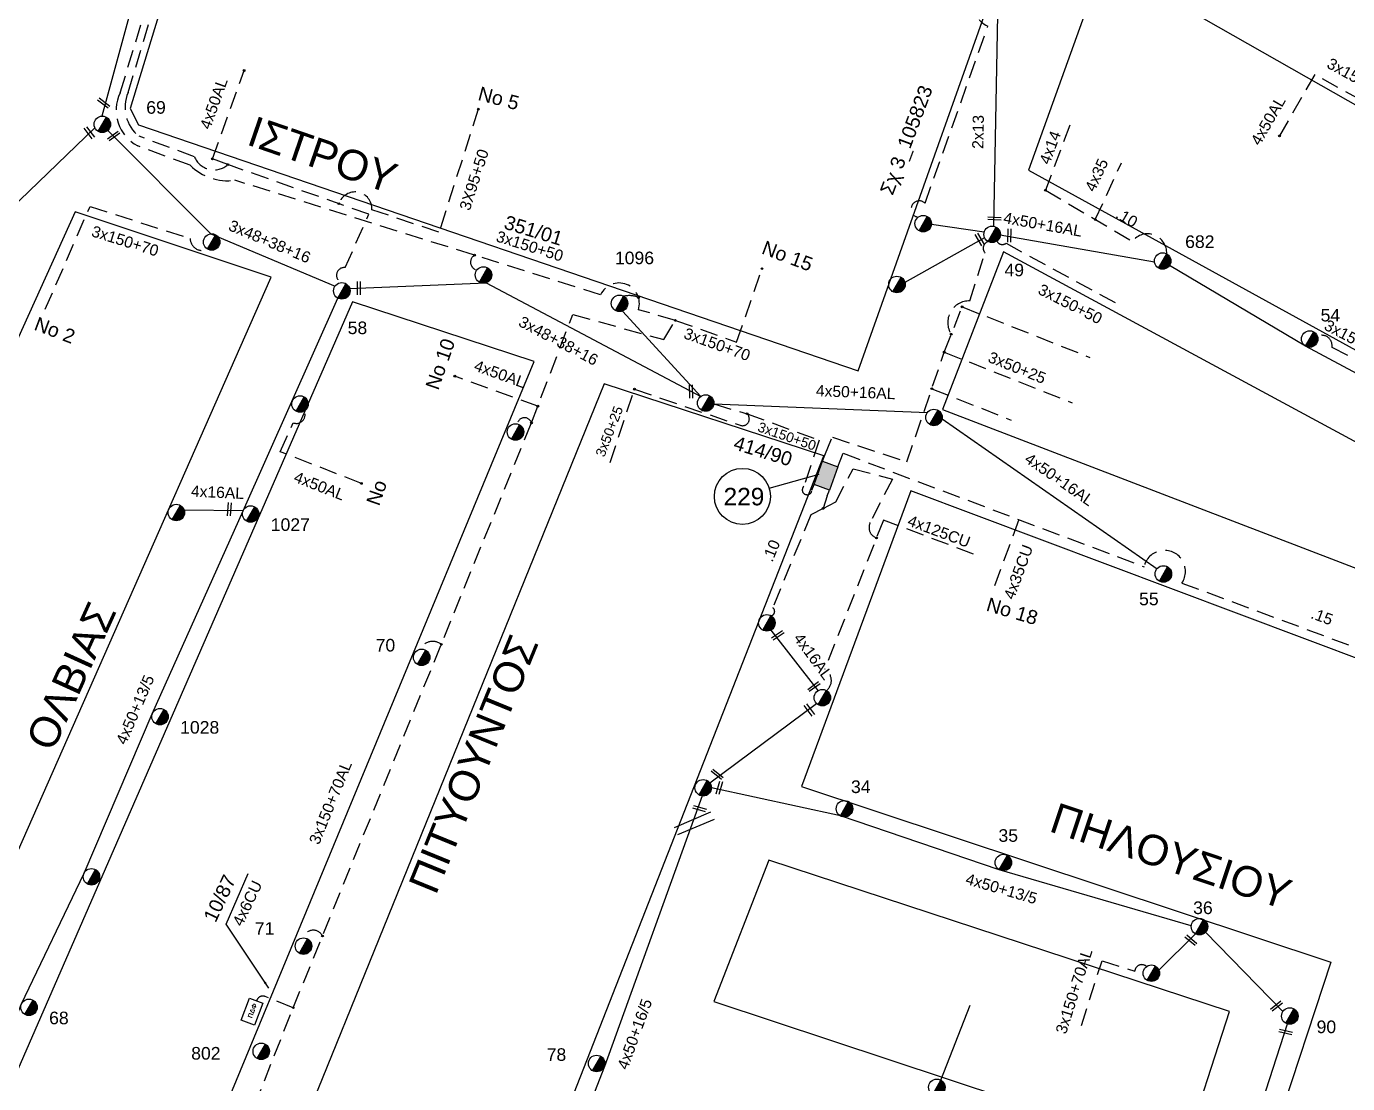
# Model space of a CAD drawing. Header units: millimetres. Extents: x 1421 to 7547, y 822 to 1873.
# Drawn here: x 6353.4 to 6542.3, y 1087.5 to 1238.6 of the extents above; entities that cross this region are included whole.
import ezdxf
from ezdxf.enums import TextEntityAlignment as Align

# ---------------------------------------------------------------- set-up
doc = ezdxf.new("R2010")
doc.units = ezdxf.units.MM
doc.linetypes.add('DASHED', pattern=[19.05, 12.7, -6.35])
doc.layers.get('0').update_dxf_attribs({"lineweight": 30})
for name, color, linetype, lineweight in [('2x13', 7, 'Continuous', 30), ('3x150+50', 7, 'Continuous', 30), ('3x48+38', 7, 'Continuous', 30), ('3x50+25', 7, 'DASHED', 30), ('3x82+57+13_5', 7, 'Continuous', 30), ('4x14', 7, 'Continuous', 30), ('4x35', 1, 'DASHED', 30), ('4x35CU', 7, 'Continuous', 30), ('4x50+13_5', 7, 'Continuous', 30), ('4x50+16_5', 7, 'Continuous', 30), ('4x50AL', 7, 'Continuous', 30), ('Link Box 4 Διευθύνσεων', 7, 'Continuous', 30), ('Pillar Δημοτικού Φωτισμού', 7, 'Continuous', 30), ('TEXT_ΚΑΛΩΔΙΩΝ', 7, 'Continuous', 30), ('Άγνωστα', 7, 'Continuous', 30), ('Άγνωστο εναέριο καλώδιο', 7, 'Continuous', 30), ('Άγνωστο Υπόγειο Καλώδιο', 7, 'DASHED', 30), ('Γυμνά εναέρια ΧΤ (3Φ)   4x16AL', 7, 'Continuous', 30), ('Γυμνά εναέρια ΧΤ και ΦΟΠ (3Φ)   4x50+16AL', 7, 'Continuous', 30), ('Επιγραφές - Σχήματα', 7, 'Continuous', 30), ('Καλωδια ΧΤ  3X95+50', 7, 'Continuous', 30), ('Καλώδια ΧΤ   3x150+50CU', 7, 'DASHED', 30), ('Καλώδια ΧΤ   3x150+70AL', 7, 'DASHED', 30), ('Καλώδια ΧΤ   3x150AL+50CU', 7, 'DASHED', 30), ('Μηχανική τομή', 7, 'Continuous', 30), ('Στύλος ΦΜ', 7, 'Continuous', 30), ('Στύλος ΦΜ @ 1', 7, 'Continuous', 30), ('ΣΥΝ.ΚΑΛ4Χ6', 7, 'YPARXSK3X70+54', 30), ('Συνδέσεις', 7, 'Continuous', 30), ('Τομή', 7, 'Continuous', 30), ('Υπόβαθρο ΔΕΗ', 7, 'Continuous', 30), ('Υπόγεια Καλώδια Δικτύου ΧΤ   .10', 7, 'DASHED', 30), ('Υπόγεια Καλώδια Δικτύου ΧΤ   .15', 7, 'DASHED', 30), ('Υπόγεια Καλώδια Δικτύου ΧΤ  4X25', 7, 'DASHED', 30), ('Υπόγεια Καλώδια Δικτύου ΧΤ  4x50AL', 7, 'DASHED', 30), ('Υπόγεια Καλώδια Δικτύου ΧΤ  4x6', 7, 'DASHED', 30)]:
    doc.layers.add(name, color=color, linetype=linetype, lineweight=lineweight)
doc.styles.add('arial', font='arial.ttf')
doc.styles.get("Standard").update_dxf_attribs({"font": 'arial.ttf'})
doc.linetypes.add('SYN_LINE', pattern='A,0.5,-0.0001,["/\\/\\/\\/",Standard,S=0.1,R=0,X=0,Y=-0.05],-0.25', length=0.7501)
doc.linetypes.add('YPARXSK3X70+54', pattern='A,2.5,[131,ltypeshp.shx,S=1,R=0,X=-9e-10,Y=0],-1e-11,[131,ltypeshp.shx,S=-1,R=180,X=2,Y=0],-4.1,[131,ltypeshp.shx,S=1,R=0,X=-0.1,Y=0],-1.9,2,0', length=10.5)
doc.dimstyles.new('ISO-25', dxfattribs={"dimtxt": 2.5, "dimasz": 2.5, "dimexe": 1.25, "dimexo": 0.625, "dimtad": 1, "dimtxsty": 'Standard', "dimcen": 2.5, "dimadec": 0, "dimazin": 0, "dimtfac": 1, "dimtmove": 0, "dimatfit": 3, "dimfxl": 0, "dimarcsym": 0})

# ---------------------------------------------------------------- blocks, each defined once
blk = doc.blocks.new('PILLAR ΔΗΜΟΤΙΚΟΥ ΦΩΤΙΣΜΟΥ')
at = {"layer": 'Pillar Δημοτικού Φωτισμού', "ltscale": 40}
for p, q in [((-3.64, 2), (3.07, 2)), ((-3.64, -2), (-3.64, 2)), ((3.07, 2), (3.07, -2)), ((3.07, -2), (-3.64, -2))]:
    blk.add_line(p, q, dxfattribs=at)
at = {"layer": 'Pillar Δημοτικού Φωτισμού', "insert": (-2.13, 0.69), "char_height": 1.3575, "width": 109.961, "attachment_point": 1}
blk.add_mtext('{\\fArial|b1|i0|c161|p34;ΠΔΦ}', dxfattribs=at)
blk = doc.blocks.new('ΥΠΑΡΧΩΝ ΤΣΙΜΕΝΤΕΝΙΟΣ ΣΤΥΛΟΣ')
at = {"layer": 'Στύλος ΦΜ'}
blk.add_hatch(color=7, dxfattribs=at).paths.add_polyline_path([(-1.29, -2.28, 0.574793), (2.62, 0, 0.268822), (1.3, 2.27)])
at = {"layer": 'Στύλος ΦΜ', "color": 7}
blk.add_line((-1.29, -2.28), (1.3, 2.27), dxfattribs=at)
blk.add_circle((0, 0), 2.62, dxfattribs=at)
at = {"layer": 'Στύλος ΦΜ', "flags": 4}
for tag, p in [('ΑΡΙΘΜΟΣ', (-4.68, 8.05)), ('ΤΥΠΟΣ', (-4.91, 3.03))]:
    blk.add_attdef(tag, p, '', height=4, dxfattribs=at)
blk = doc.blocks.new('ΜΗΧΑΝΙΚΗ ΤΟΜΗ')
at = {"layer": 'Μηχανική τομή', "lineweight": -3, "ltscale": 40}
for p, q in [((-3.78, 1.15), (3.8, 1.15)), ((3.8, -0.4), (-3.78, -0.4))]:
    blk.add_line(p, q, dxfattribs=at)
blk = doc.blocks.new('ΤΟΜΗ')
at = {"layer": 'Τομή', "lineweight": -3, "ltscale": 40}
for p, q in [((-11.37, 1.1), (11.37, 1.1)), ((11.37, -3.57), (-11.37, -3.57))]:
    blk.add_line(p, q, dxfattribs=at)
blk = doc.blocks.new('LINK BOX 4 ΑΝΑΧΩΡΗΣΕΩΝ')
at = {"layer": 'Link Box 4 Διευθύνσεων', "lineweight": -3, "ltscale": 40}
blk.add_hatch(color=256, dxfattribs=at).paths.add_polyline_path([(-3.54, 0), (-3.54, -4.67), (3.54, -4.67), (3.54, 0)])
for p, q in [((-3.54, 0), (-5.33, 0)), ((5.33, 0), (3.54, 0)), ((-3.54, -4.67), (-5.33, -4.67)), ((5.33, -4.67), (3.54, -4.67))]:
    blk.add_line(p, q, dxfattribs=at)
blk.add_lwpolyline([(-3.54, -4.67), (-3.54, 0), (3.54, 0), (3.54, -4.67)], close=True, dxfattribs=at)
blk = doc.blocks.new('_ΣΥΝΔΕΣΗ')
at = {"layer": 'Συνδέσεις', "linetype": 'SYN_LINE', "ltscale": 40}
blk.add_hatch(color=256, dxfattribs=at).paths.add_polyline_path([(0.5, -0.01, 1), (-0.5, -0.01, 1)])
at = {"layer": 'Συνδέσεις'}
blk.add_circle((0, -0.01), 0.5, dxfattribs=at)

msp = doc.modelspace()

# ---------------------------------------------------------------- linework, layer by layer
at = {"layer": '2x13', "color": 1, "lineweight": -3, "ltscale": 0.2}
msp.add_lwpolyline([(6491.73, 1210.02), (6492.29, 1240.25)], dxfattribs=at)
at = {"layer": '3x150+50', "color": 5, "linetype": 'DASHED', "lineweight": -3, "ltscale": 0.2}
msp.add_lwpolyline([(6446.19, 1196.57), (6440.9, 1198.1, 0.942186), (6435.51, 1200.24), (6383.19, 1216.6, -0.232136), (6376.82, 1218.74), (6369.3, 1221.52, -0.402182), (6366.79, 1229.11), (6381.24, 1276.43), (6386.1, 1275.22)], format="xyb", dxfattribs=at)
for centre, radius, start, end in [((6418.04, 1204.89), 1.14, 120.2927, 258.1959), ((6439.59, 1196.6), 3.51, 67.7133, 103.0651)]:
    msp.add_arc(centre, radius, start, end, dxfattribs=at)
at = {"layer": '3x48+38', "color": 27, "lineweight": -3, "ltscale": 0.2}
for points in [[(6365.04, 1223.73), (6379.75, 1208.94), (6397.52, 1201.45)], [(6399.62, 1201.12), (6419.14, 1201.95), (6449.85, 1185.71)]]:
    msp.add_lwpolyline(points, dxfattribs=at)
at = {"layer": '3x50+25', "color": 27, "lineweight": -3, "ltscale": 0.2}
for points in [[(6484.65, 1192.03), (6502.94, 1184.79)], [(6436.86, 1176.26), (6440.34, 1186.74)]]:
    msp.add_lwpolyline(points, dxfattribs=at)
at = {"layer": '3x82+57+13_5', "color": 1, "lineweight": -3, "ltscale": 0.2}
msp.add_lwpolyline([(6616.54, 1149.62), (6594.49, 1161.51), (6572.75, 1173.14), (6555.3, 1182.72), (6536.33, 1192.89), (6516.87, 1204.41)], dxfattribs=at)
at = {"layer": '4x14', "color": 1, "linetype": 'DASHED', "lineweight": -3, "ltscale": 0.2}
msp.add_lwpolyline([(6502.6, 1224.47), (6499.12, 1215.17)], dxfattribs=at)
at = {"layer": '4x35', "color": 1, "linetype": 'DASHED', "lineweight": -3, "ltscale": 0.2}
msp.add_lwpolyline([(6506.25, 1210.98), (6509.98, 1219.11)], dxfattribs=at)
at = {"layer": '4x35CU', "color": 85, "linetype": 'DASHED', "lineweight": -3, "ltscale": 0.2}
msp.add_lwpolyline([(6495.33, 1168.1), (6491.84, 1158.63)], dxfattribs=at)
at = {"layer": '4x50+13_5', "color": 62, "lineweight": -3, "ltscale": 0.2}
msp.add_lwpolyline([(6344.23, 1077.34), (6352.64, 1098.77), (6361.63, 1117.57), (6371.38, 1140.31), (6384.37, 1169.36), (6397.91, 1199.77)], dxfattribs=at)
at = {"layer": '4x50+13_5', "color": 133, "lineweight": -3, "ltscale": 0.2}
for points in [[(6519.98, 1110.02), (6492.51, 1118.04), (6469.8, 1125.74), (6451.35, 1129.73)], [(6533.08, 1097.76), (6522.01, 1109.1)], [(6506.74, 1011.25), (6517.4, 1046.75), (6526.04, 1072.29), (6533.76, 1096)]]:
    msp.add_lwpolyline(points, dxfattribs=at)
at = {"layer": '4x50+16_5', "color": 27, "lineweight": -3, "ltscale": 0.2}
msp.add_lwpolyline([(6451.12, 1130.46), (6466.4, 1141.8)], dxfattribs=at)
at = {"layer": '4x50+16_5', "color": 6, "lineweight": -3, "ltscale": 0.2}
msp.add_lwpolyline([(6450.05, 1128.59), (6436.04, 1089.94), (6428.84, 1071.41), (6424.85, 1030.26)], dxfattribs=at)
at = {"layer": '4x50AL', "color": 62, "linetype": 'DASHED', "lineweight": -3, "ltscale": 0.2}
msp.add_lwpolyline([(6382.19, 1218.84), (6379.98, 1219.67), (6384.52, 1232.29)], dxfattribs=at)
at = {"layer": '4x50AL', "color": 5, "linetype": 'DASHED', "lineweight": -3, "ltscale": 0.2}
msp.add_lwpolyline([(6426.53, 1184.31), (6414.64, 1188.6)], dxfattribs=at)
at = {"layer": '4x50AL', "color": 133, "lineweight": -3, "ltscale": 0.2}
msp.add_lwpolyline([(6520.57, 1108.88), (6515.36, 1103.69)], dxfattribs=at)
at = {"layer": 'Άγνωστο εναέριο καλώδιο', "color": 27, "linetype": 'SYN_LINE', "lineweight": -3, "ltscale": 20}
msp.add_lwpolyline([(6438.65, 1197.91), (6449.85, 1185.71)], dxfattribs=at)
at = {"layer": 'Άγνωστο Υπόγειο Καλώδιο', "color": 6, "lineweight": -3, "ltscale": 0.2}
msp.add_lwpolyline([(6480.91, 1211.33, -1.383349), (6481.9, 1213.31), (6490.89, 1238.64, -0.945014), (6492.81, 1244.41), (6497.67, 1258.13), (6494.37, 1260.13), (6495.77, 1262.81), (6442.71, 1294.74), (6429.18, 1294.34, 0.551867), (6427.98, 1297.01), (6395.75, 1296.5)], format="xyb", dxfattribs=at)
at = {"layer": 'Άγνωστο Υπόγειο Καλώδιο', "color": 62, "lineweight": -3, "ltscale": 0.2}
for points in [[(6382.19, 1218.84, -0.521205), (6377.42, 1219.97), (6369.49, 1222.88, -0.338811), (6367.92, 1229.14), (6381.82, 1275.05), (6385.77, 1274.03)], [(6398.47, 1201.97, -0.896321), (6398.96, 1204.11), (6402.37, 1211.74), (6382.19, 1218.84)]]:
    msp.add_lwpolyline(points, format="xyb", dxfattribs=at)
at = {"layer": 'Άγνωστο Υπόγειο Καλώδιο', "color": 27, "lineweight": -3, "ltscale": 0.2}
msp.add_lwpolyline([(6467.33, 1169.7), (6469.13, 1170.64), (6471.6, 1175.37), (6477.24, 1173.88), (6474.06, 1167.7, 0.455798), (6474.96, 1165.47, 2.642878)], format="xyb", dxfattribs=at)
at = {"layer": 'Γυμνά εναέρια ΧΤ (3Φ)   4x16AL', "color": 62, "lineweight": -3, "ltscale": 0.2}
msp.add_lwpolyline([(6384.37, 1169.36), (6375.94, 1169.46)], dxfattribs=at)
at = {"layer": 'Γυμνά εναέρια ΧΤ (3Φ)   4x16AL', "color": 27, "lineweight": -3, "ltscale": 0.2}
msp.add_lwpolyline([(6466.61, 1143.65), (6459.88, 1152.31)], dxfattribs=at)
at = {"layer": 'Γυμνά εναέρια ΧΤ και ΦΟΠ (3Φ)   4x50+16AL', "color": 27, "lineweight": -3, "ltscale": 0.2}
for points in [[(6371.86, 1253.91), (6364.15, 1225.77)], [(6332.54, 1159.18), (6332.28, 1194.38), (6363.17, 1224.11)], [(6451.7, 1184.62), (6482.25, 1183.41)], [(6484.34, 1182.48), (6515.08, 1161.08)]]:
    msp.add_lwpolyline(points, dxfattribs=at)
at = {"layer": 'Γυμνά εναέρια ΧΤ και ΦΟΠ (3Φ)   4x50+16AL', "color": 1, "lineweight": -3, "ltscale": 0.2}
for points in [[(6490.36, 1209.2), (6482.81, 1210.3)], [(6490.41, 1208.39), (6479.03, 1201.98)], [(6492.66, 1208.82), (6514.71, 1204.94)]]:
    msp.add_lwpolyline(points, dxfattribs=at)
at = {"layer": 'Επιγραφές - Σχήματα', "lineweight": -3, "ltscale": 40}
msp.add_line((6381.97, 1110.25), (6385.1, 1117.52), dxfattribs=at)
at = {"layer": 'Καλωδια ΧΤ  3X95+50', "color": 62, "linetype": 'DASHED', "lineweight": -3, "ltscale": 0.2}
msp.add_lwpolyline([(6418.01, 1226.75), (6412.38, 1209.19), (6402.8, 1212.38, 0.878588), (6398.08, 1213.25, -1.497385)], format="xyb", dxfattribs=at)
at = {"layer": 'Καλώδια ΧΤ   3x150+50CU', "color": 27, "lineweight": -3, "ltscale": 0.2}
msp.add_lwpolyline([(6451.7, 1184.62), (6456.45, 1183.22), (6466.78, 1179.43), (6464.57, 1172.85, 1.474536), (6465.72, 1172.29, 2.134886)], format="xyb", dxfattribs=at)
at = {"layer": 'Καλώδια ΧΤ   3x150+70AL', "color": 133, "lineweight": -3, "ltscale": 0.2}
for points in [[(6551.15, 1224.12, 0.523313), (6547.62, 1226.19), (6537.64, 1231.71)], [(6504.27, 1095.8), (6507.21, 1105.04), (6511.89, 1103.54, -0.625717), (6513.59, 1104.21, 0.633938)]]:
    msp.add_lwpolyline(points, format="xyb", dxfattribs=at)
at = {"layer": 'Καλώδια ΧΤ   3x150+70AL', "color": 27, "lineweight": -3, "ltscale": 0.2}
for points in [[(6356.09, 1198.16), (6362.48, 1212.86), (6376.8, 1208.27, 0.545783), (6379.3, 1206.74, -2.443537)], [(6485.65, 1194.58, -0.608071), (6488.32, 1199.35), (6490.48, 1206.2, -0.535707), (6490.9, 1207.84, 0.888674)], [(6440.34, 1186.74), (6455.48, 1181.57, 0.815449), (6456.45, 1183.22)], [(6475.96, 1168.02), (6467.54, 1146.68, -0.543246), (6467.81, 1143.66, 1.385052)]]:
    msp.add_lwpolyline(points, format="xyb", dxfattribs=at)
at = {"layer": 'Καλώδια ΧΤ   3x150+70AL', "color": 5, "lineweight": -3, "ltscale": 0.2}
for points in [[(6446.19, 1196.57), (6454.96, 1193.48), (6458.58, 1203.96)], [(6425.62, 1181.92), (6431.51, 1197.41), (6444.54, 1193.82), (6446.19, 1196.57)]]:
    msp.add_lwpolyline(points, dxfattribs=at)
at = {"layer": 'Καλώδια ΧΤ   3x150+70AL', "color": 1, "lineweight": -3, "ltscale": 0.2}
msp.add_lwpolyline([(6538.03, 1194.3, -0.601869), (6540.09, 1192.76), (6546.89, 1189.18), (6554.48, 1202.68)], format="xyb", dxfattribs=at)
at = {"layer": 'Καλώδια ΧΤ   3x150+70AL', "color": 27, "lineweight": -3, "ltscale": 0.2}
msp.add_lwpolyline([(6467.56, 1177.29), (6468.65, 1179.89), (6479.3, 1176.33), (6484.65, 1192.03), (6487.2, 1198.51)], dxfattribs=at)
at = {"layer": 'Καλώδια ΧΤ   3x150+70AL', "color": 5, "lineweight": -3, "ltscale": 0.2}
msp.add_lwpolyline([(6381.28, 1078.02), (6383.57, 1083.63), (6386.02, 1084.34), (6391.55, 1098.33), (6425.62, 1181.92, 0.791375), (6423.58, 1181.77, 0.674748)], format="xyb", dxfattribs=at)
for centre, radius, start, end in [((6411.49, 1148.71), 1.98, 51.4895, 154.5285), ((6394.38, 1107.89), 1.51, 26.4815, 163.9339)]:
    msp.add_arc(centre, radius, start, end, dxfattribs=at)
at = {"layer": 'Καλώδια ΧΤ   3x150AL+50CU', "color": 27, "lineweight": -3, "ltscale": 0.2}
msp.add_lwpolyline([(6492.18, 1207.91, 0.47329), (6493.48, 1207.59), (6510.17, 1198.53)], format="xyb", dxfattribs=at)
at = {"layer": 'ΣΥΝ.ΚΑΛ4Χ6', "color": 133, "linetype": 'SYN_LINE', "lineweight": -3, "ltscale": 20}
msp.add_lwpolyline([(6484.16, 1087.98), (6488.36, 1098.7)], dxfattribs=at)
at = {"layer": 'Υπόβαθρο ΔΕΗ', "lineweight": -3, "ltscale": 0.2}
for points in [[(6368.23, 1226.86), (6369.42, 1224.53), (6472.32, 1189.34), (6496.61, 1257.71), (6440.34, 1292.42), (6387.6, 1290.23), (6368.23, 1226.86)], [(6507.4, 1247.87), (6496.68, 1218.02), (6618.48, 1151.08), (6635.47, 1175.11), (6507.4, 1247.87)], [(6334.67, 1081.13), (6388.4, 1202.77), (6360.34, 1212.11), (6305.55, 1091.04), (6334.67, 1081.13)], [(6608.8, 1136.11), (6613.1, 1141.6), (6493.13, 1206.39), (6484.41, 1183.83), (6608.8, 1136.11)], [(6375.36, 1068.53), (6426.01, 1190.67), (6400.01, 1199.21), (6346.92, 1077.59), (6375.36, 1068.53)], [(6419.2, 1054.18), (6467.43, 1177.22), (6436.02, 1187.5), (6386.32, 1065.14), (6419.2, 1054.18)], [(6479.86, 1172.19), (6464.21, 1129.95), (6539.94, 1104.84), (6532.06, 1080.93), (6567.76, 1067.36), (6578.48, 1091.88), (6601.97, 1126.37), (6479.86, 1172.19)], [(6518.73, 1077.01), (6525.45, 1097.76), (6459.57, 1119.43), (6451.71, 1099.2), (6518.73, 1077.01)]]:
    msp.add_lwpolyline(points, dxfattribs=at)
at = {"layer": 'Υπόβαθρο ΔΕΗ', "lineweight": -3}
msp.add_lwpolyline([(6459.61, 1172.57), (6466.74, 1174.6)], dxfattribs=at)
msp.add_circle((6455.78, 1171.41), 4, dxfattribs=at)
at = {"layer": 'Υπόγεια Καλώδια Δικτύου ΧΤ   .10', "color": 1, "lineweight": -3, "ltscale": 0.2}
msp.add_lwpolyline([(6499.12, 1215.17), (6511.55, 1207.87, -0.731778), (6516.47, 1206.08, 5.884669)], format="xyb", dxfattribs=at)
at = {"layer": 'Υπόγεια Καλώδια Δικτύου ΧΤ   .10', "color": 27, "lineweight": -3, "ltscale": 0.2}
msp.add_lwpolyline([(6467.91, 1171.48), (6467.33, 1169.7), (6465.56, 1168.78), (6460.13, 1155.49, -0.66729), (6459.87, 1154.35, 1.06395)], format="xyb", dxfattribs=at)
at = {"layer": 'Υπόγεια Καλώδια Δικτύου ΧΤ   .15', "color": 85, "lineweight": -3, "ltscale": 0.2}
msp.add_lwpolyline([(6469.75, 1176.48), (6470.18, 1177.57), (6513.22, 1161.36, -1.20061), (6518.64, 1159.03), (6556.89, 1144.83, -0.72124), (6562.87, 1142.84), (6592.97, 1131.04)], format="xyb", dxfattribs=at)
at = {"layer": 'Υπόγεια Καλώδια Δικτύου ΧΤ  4X25', "color": 27, "lineweight": -3, "ltscale": 0.2}
msp.add_lwpolyline([(6488.82, 1163.17), (6475.96, 1168.02)], dxfattribs=at)
at = {"layer": 'Υπόγεια Καλώδια Δικτύου ΧΤ  4x50AL', "color": 133, "lineweight": -3, "ltscale": 0.2}
msp.add_lwpolyline([(6537.64, 1231.71), (6532.59, 1222.94)], dxfattribs=at)
at = {"layer": 'Υπόγεια Καλώδια Δικτύου ΧΤ  4x50AL', "color": 62, "lineweight": -3, "ltscale": 0.2}
msp.add_lwpolyline([(6401.29, 1173.27), (6389.68, 1177.8), (6391.53, 1181.93, 0.672483), (6393.13, 1183.6, -0.898063)], format="xyb", dxfattribs=at)
at = {"layer": 'Υπόγεια Καλώδια Δικτύου ΧΤ  4x6', "color": 27, "lineweight": -3, "ltscale": 0.2}
for points in [[(6487.2, 1198.51), (6505.49, 1191.27)], [(6482.87, 1186.81), (6494.22, 1182.31)]]:
    msp.add_lwpolyline(points, dxfattribs=at)
at = {"layer": 'Υπόγεια Καλώδια Δικτύου ΧΤ  4x6', "color": 5, "lineweight": -3, "ltscale": 0.2}
msp.add_lwpolyline([(6391.55, 1098.33), (6387.54, 1099.92, 0.448341), (6386.3, 1099.3, 40.078954)], format="xyb", dxfattribs=at)

# ---------------------------------------------------------------- block references
at = {"layer": 'Link Box 4 Διευθύνσεων', "lineweight": -3, "xscale": 0.4999999999999995, "yscale": 0.4999999999999995, "zscale": 0.4999999999999995, "rotation": 249.7614757301385}
msp.add_blockref('LINK BOX 4 ΑΝΑΧΩΡΗΣΕΩΝ', (6468.83, 1173.98), dxfattribs=at)
at = {"layer": 'Pillar Δημοτικού Φωτισμού', "lineweight": -3, "xscale": 0.5, "yscale": 0.5, "zscale": 0.5, "rotation": 69.16253421322072}
msp.add_blockref('PILLAR ΔΗΜΟΤΙΚΟΥ ΦΩΤΙΣΜΟΥ', (6385.7, 1097.89), dxfattribs=at)
at = {"layer": 'Μηχανική τομή', "lineweight": -3}
for p, xscale, yscale, zscale, rotation in [((6364.38, 1227.57), 0.2499999999999188, 0.2499999999999188, 0.2499999999999188, 322.0977040095222), ((6362.47, 1223.44), 0.2499999999999189, 0.2499999999999189, 0.2499999999999189, 127.1436444127175), ((6365.91, 1222.85), 0.2499999999999188, 0.2499999999999188, 0.2499999999999188, 35.82395166118737), ((6491.82, 1211.04), 0.2499999999999188, 0.2499999999999188, 0.2499999999999188, 357.6909766035839), ((6494.06, 1208.69), 0.2499999999999188, 0.2499999999999188, 0.2499999999999188, 88.74298548983964), ((6489.64, 1208.09), 0.2499999999999188, 0.2499999999999188, 0.2499999999999188, 301.0561737990319), ((6401.02, 1201.18), 0.2499999999999188, 0.2499999999999188, 0.2499999999999188, 90.81466603637487), ((6448.52, 1186.41), 0.2499999999999187, 0.2499999999999187, 0.2499999999999187, 90.81466603637487), ((6382.5, 1169.56), 0.2499999999999188, 0.2499999999999188, 0.2499999999999188, 86.13131838080957), ((6460.9, 1151.47), 0.2499999999999189, 0.2499999999999189, 0.2499999999999189, 34.20537761373506), ((6466.05, 1144.15), 0.2499999999999189, 0.2499999999999189, 0.2499999999999189, 35.82395166118737), ((6465.44, 1140.94), 0.2499999999999189, 0.2499999999999189, 0.2499999999999189, 127.1436444127175), ((6452.1, 1131.61), 0.2499999999999189, 0.2499999999999189, 0.2499999999999189, 320.8697541424388), ((6452.57, 1129.72), 0.2499999999999189, 0.2499999999999189, 0.2499999999999189, 75.06776136684054), ((6449.69, 1126.86), 0.2499999999999189, 0.2499999999999189, 0.2499999999999189, 164.4234870333655), ((6519.99, 1108.04), 0.2499999999999189, 0.2499999999999189, 0.2499999999999189, 140.219456365864), ((6532.22, 1098.48), 0.2499999999999189, 0.2499999999999189, 0.2499999999999189, 38.56292111311661), ((6533.46, 1094.77), 0.2499999999999189, 0.2499999999999189, 0.2499999999999189, 346.5383870887197)]:
    msp.add_blockref('ΜΗΧΑΝΙΚΗ ΤΟΜΗ', p, dxfattribs=dict(at, xscale=xscale, yscale=yscale, zscale=zscale, rotation=rotation))
at = {"layer": 'Στύλος ΦΜ @ 1', "lineweight": -3, "ltscale": 40}
ref = msp.add_blockref('ΥΠΑΡΧΩΝ ΤΣΙΜΕΝΤΕΝΙΟΣ ΣΤΥΛΟΣ', (6364.24, 1224.6), dxfattribs=dict(at, xscale=0.4499999999998181, yscale=0.4499999999998181, zscale=0.4499999999998181))
ref.add_attrib('ΤΥΠΟΣ', '69', (6370.52, 1226.11), dxfattribs={"layer": 'Στύλος ΦΜ', "height": 1.8, "flags": 4})
at = {"layer": 'Στύλος ΦΜ @ 1', "lineweight": -3, "ltscale": 40, "xscale": 0.4499999999998181, "yscale": 0.4499999999998181, "zscale": 0.4499999999998181}
for p in [(6481.64, 1210.4), (6379.88, 1207.77), (6418.75, 1203.06), (6477.88, 1201.7), (6392.52, 1184.61), (6450.53, 1184.75), (6483.18, 1182.7), (6423.33, 1180.62), (6374.82, 1169.1), (6459.28, 1153.33), (6467.22, 1142.64), (6450.17, 1129.76), (6362.68, 1117.04), (6514.27, 1103.25), (6483.58, 1086.95)]:
    msp.add_blockref('ΥΠΑΡΧΩΝ ΤΣΙΜΕΝΤΕΝΙΟΣ ΣΤΥΛΟΣ', p, dxfattribs=at)
at = {"layer": 'Στύλος ΦΜ @ 1', "lineweight": -3, "ltscale": 40}
ref = msp.add_blockref('ΥΠΑΡΧΩΝ ΤΣΙΜΕΝΤΕΝΙΟΣ ΣΤΥΛΟΣ', (6491.49, 1208.87), dxfattribs=dict(at, xscale=0.4499999999998181, yscale=0.4499999999998181, zscale=0.4499999999998181))
ref.add_attrib('ΤΥΠΟΣ', '49', (6493.26, 1202.87), dxfattribs={"layer": 'Στύλος ΦΜ', "height": 1.8, "flags": 4})
ref = msp.add_blockref('ΥΠΑΡΧΩΝ ΤΣΙΜΕΝΤΕΝΙΟΣ ΣΤΥΛΟΣ', (6515.88, 1205.06), dxfattribs=dict(at, xscale=0.4499999999998181, yscale=0.4499999999998181, zscale=0.4499999999998181))
ref.add_attrib('ΤΥΠΟΣ', '682', (6519.1, 1206.92), dxfattribs={"layer": 'Στύλος ΦΜ', "height": 1.8, "flags": 4})
ref = msp.add_blockref('ΥΠΑΡΧΩΝ ΤΣΙΜΕΝΤΕΝΙΟΣ ΣΤΥΛΟΣ', (6438.21, 1199), dxfattribs=dict(at, xscale=0.4499999999998181, yscale=0.4499999999998181, zscale=0.4499999999998181))
ref.add_attrib('ΤΥΠΟΣ', '1096', (6437.55, 1204.6), dxfattribs={"layer": 'Στύλος ΦΜ', "height": 1.8, "flags": 4})
ref = msp.add_blockref('ΥΠΑΡΧΩΝ ΤΣΙΜΕΝΤΕΝΙΟΣ ΣΤΥΛΟΣ', (6398.49, 1200.79), dxfattribs=dict(at, xscale=0.4499999999998181, yscale=0.4499999999998181, zscale=0.4499999999998181))
ref.add_attrib('ΤΥΠΟΣ', '58', (6399.33, 1194.61), dxfattribs={"layer": 'Στύλος ΦΜ', "height": 1.8, "flags": 4})
ref = msp.add_blockref('ΥΠΑΡΧΩΝ ΤΣΙΜΕΝΤΕΝΙΟΣ ΣΤΥΛΟΣ', (6536.91, 1193.91), dxfattribs=dict(at, xscale=0.4499999999998181, yscale=0.4499999999998181, zscale=0.4499999999998181))
ref.add_attrib('ΤΥΠΟΣ', '54', (6538.47, 1196.42), dxfattribs={"layer": 'Στύλος ΦΜ', "height": 1.8, "flags": 4})
ref = msp.add_blockref('ΥΠΑΡΧΩΝ ΤΣΙΜΕΝΤΕΝΙΟΣ ΣΤΥΛΟΣ', (6385.45, 1168.9), dxfattribs=dict(at, xscale=0.4499999999998181, yscale=0.4499999999998181, zscale=0.4499999999998181))
ref.add_attrib('ΤΥΠΟΣ', '1027', (6388.33, 1166.48), dxfattribs={"layer": 'Στύλος ΦΜ', "height": 1.8, "flags": 4})
ref = msp.add_blockref('ΥΠΑΡΧΩΝ ΤΣΙΜΕΝΤΕΝΙΟΣ ΣΤΥΛΟΣ', (6515.99, 1160.33), dxfattribs=dict(at, xscale=0.4499999999998181, yscale=0.4499999999998181, zscale=0.4499999999998181))
ref.add_attrib('ΤΥΠΟΣ', '55', (6512.51, 1155.85), dxfattribs={"layer": 'Στύλος ΦΜ', "height": 1.8, "flags": 4})
ref = msp.add_blockref('ΥΠΑΡΧΩΝ ΤΣΙΜΕΝΤΕΝΙΟΣ ΣΤΥΛΟΣ', (6409.91, 1148.4), dxfattribs=dict(at, xscale=0.4499999999998181, yscale=0.4499999999998181, zscale=0.4499999999998181))
ref.add_attrib('ΤΥΠΟΣ', '70', (6403.33, 1149.24), dxfattribs={"layer": 'Στύλος ΦΜ', "height": 1.8, "flags": 4})
ref = msp.add_blockref('ΥΠΑΡΧΩΝ ΤΣΙΜΕΝΤΕΝΙΟΣ ΣΤΥΛΟΣ', (6372.49, 1139.92), dxfattribs=dict(at, xscale=0.4499999999998181, yscale=0.4499999999998181, zscale=0.4499999999998181))
ref.add_attrib('ΤΥΠΟΣ', '1028', (6375.37, 1137.5), dxfattribs={"layer": 'Στύλος ΦΜ', "height": 1.8, "flags": 4})
ref = msp.add_blockref('ΥΠΑΡΧΩΝ ΤΣΙΜΕΝΤΕΝΙΟΣ ΣΤΥΛΟΣ', (6470.38, 1126.76), dxfattribs=dict(at, xscale=0.4499999999998181, yscale=0.4499999999998181, zscale=0.4499999999998181))
ref.add_attrib('ΤΥΠΟΣ', '34', (6471.31, 1129.01), dxfattribs={"layer": 'Στύλος ΦΜ', "height": 1.8, "flags": 4})
ref = msp.add_blockref('ΥΠΑΡΧΩΝ ΤΣΙΜΕΝΤΕΝΙΟΣ ΣΤΥΛΟΣ', (6493.09, 1119.07), dxfattribs=dict(at, xscale=0.4499999999998181, yscale=0.4499999999998181, zscale=0.4499999999998181))
ref.add_attrib('ΤΥΠΟΣ', '35', (6492.4, 1122.04), dxfattribs={"layer": 'Στύλος ΦΜ', "height": 1.8, "flags": 4})
ref = msp.add_blockref('ΥΠΑΡΧΩΝ ΤΣΙΜΕΝΤΕΝΙΟΣ ΣΤΥΛΟΣ', (6521.15, 1109.91), dxfattribs=dict(at, xscale=0.4499999999998181, yscale=0.4499999999998181, zscale=0.4499999999998181))
ref.add_attrib('ΤΥΠΟΣ', '36', (6520.24, 1111.71), dxfattribs={"layer": 'Στύλος ΦΜ', "height": 1.8, "flags": 4})
ref = msp.add_blockref('ΥΠΑΡΧΩΝ ΤΣΙΜΕΝΤΕΝΙΟΣ ΣΤΥΛΟΣ', (6393.01, 1107.13), dxfattribs=dict(at, xscale=0.4499999999998181, yscale=0.4499999999998181, zscale=0.4499999999998181))
ref.add_attrib('ΤΥΠΟΣ', '71', (6386.05, 1108.75), dxfattribs={"layer": 'Στύλος ΦΜ', "height": 1.8, "flags": 4})
ref = msp.add_blockref('ΥΠΑΡΧΩΝ ΤΣΙΜΕΝΤΕΝΙΟΣ ΣΤΥΛΟΣ', (6353.75, 1098.38), dxfattribs=dict(at, xscale=0.4499999999998181, yscale=0.4499999999998181, zscale=0.4499999999998181))
ref.add_attrib('ΤΥΠΟΣ', '68', (6356.63, 1095.96), dxfattribs={"layer": 'Στύλος ΦΜ', "height": 1.8, "flags": 4})
ref = msp.add_blockref('ΥΠΑΡΧΩΝ ΤΣΙΜΕΝΤΕΝΙΟΣ ΣΤΥΛΟΣ', (6534.07, 1097.13), dxfattribs=dict(at, xscale=0.4499999999998181, yscale=0.4499999999998181, zscale=0.4499999999998181))
ref.add_attrib('ΤΥΠΟΣ', '90', (6537.9, 1094.69), dxfattribs={"layer": 'Στύλος ΦΜ', "height": 1.8, "flags": 4})
ref = msp.add_blockref('ΥΠΑΡΧΩΝ ΤΣΙΜΕΝΤΕΝΙΟΣ ΣΤΥΛΟΣ', (6386.97, 1092.09), dxfattribs=dict(at, xscale=0.4499999999998181, yscale=0.4499999999998181, zscale=0.4499999999998181))
ref.add_attrib('ΤΥΠΟΣ', '802', (6376.95, 1090.91), dxfattribs={"layer": 'Στύλος ΦΜ', "height": 1.8, "flags": 4})
ref = msp.add_blockref('ΥΠΑΡΧΩΝ ΤΣΙΜΕΝΤΕΝΙΟΣ ΣΤΥΛΟΣ', (6434.93, 1090.35), dxfattribs=dict(at, xscale=0.4499999999998181, yscale=0.4499999999998181, zscale=0.4499999999998181))
ref.add_attrib('ΤΥΠΟΣ', '78', (6427.79, 1090.73), dxfattribs={"layer": 'Στύλος ΦΜ', "height": 1.8, "flags": 4})
at = {"layer": 'Συνδέσεις', "lineweight": -3, "xscale": 0.25, "yscale": 0.25, "zscale": 0.25}
for p in [(6384.52, 1232.29), (6418.01, 1226.76), (6532.59, 1222.94), (6379.98, 1219.67), (6382.19, 1218.84), (6499.12, 1215.18), (6398.08, 1213.25), (6506.25, 1210.98), (6417.47, 1205.89), (6458.58, 1203.97), (6440.92, 1199.85), (6487.2, 1198.51), (6446.19, 1196.57), (6485.65, 1194.59), (6484.65, 1192.03), (6414.64, 1188.6), (6440.34, 1186.74), (6482.87, 1186.81), (6426.53, 1184.31), (6456.45, 1183.23), (6425.62, 1181.92), (6401.29, 1173.27), (6467.33, 1169.7), (6474.96, 1165.47), (6412.72, 1150.26), (6395.73, 1108.57), (6391.56, 1098.33)]:
    msp.add_blockref('_ΣΥΝΔΕΣΗ', p, dxfattribs=at)
at = {"layer": 'Τομή', "lineweight": -3, "xscale": 0.2499999999998872, "yscale": 0.2499999999998872, "zscale": 0.2499999999998872, "rotation": 203.081860203862}
msp.add_blockref('ΤΟΜΗ', (6449.02, 1124.38), dxfattribs=at)

# ---------------------------------------------------------------- texts
at = {"lineweight": -3, "ltscale": 40, "char_height": 4, "width": 51.144, "attachment_point": 1, "style": 'arial'}
for s, insert, rotation in [('{\\H1.083x;ΙΣΤΡΟΥ}', (6386.1, 1225.86), 341.0153), ('{\\H1.083x;ΟΛΒΙΑΣ}', (6353.2, 1136.52), 65.6044), ('{\\H1.083x;ΠΙΤΥΟΥΝΤΟΣ}', (6407.92, 1115.93), 67.7946), ('{\\H1.083x;ΠΗΛΟΥΣΙΟΥ}', (6500.84, 1127.71), 341.529)]:
    msp.add_mtext(s, dxfattribs=dict(at, insert=insert, rotation=rotation))
at = {"layer": 'TEXT_ΚΑΛΩΔΙΩΝ', "lineweight": -3, "ltscale": 0.2}
for s, height, rotation, p in [('3x150+70AL', 1.6, 331.0525, (6545.12, 1230.43)), ('4x50AL', 1.6, 70.2195, (6380.17, 1227.58)), ('4x50AL', 1.6, 60.0967, (6530.96, 1225.12)), ('2x13', 1.6, 88.9361, (6489.48, 1223.51)), ('4x14', 1.6, 69.4488, (6499.78, 1221.28)), ('3X95+50', 1.6, 72.2247, (6417.4, 1216.68)), ('4x35', 1.6, 65.3785, (6506.42, 1217.35)), ('4x50+16AL', 1.6, 350.0218, (6498.75, 1210.29)), ('.10', 1.6, 329.5793, (6510.76, 1211.24)), ('3x150+70', 1.6, 342.633, (6367.51, 1207.92)), ('3x48+38+16', 1.6, 337.1557, (6388.18, 1207.85)), ('3x150+50', 1.6, 342.633, (6425.38, 1207.19)), ('3x150+50', 1.6, 333.0381, (6502.68, 1198.92)), ('3x48+38+16', 1.6, 332.1214, (6429.48, 1193.66)), ('3x150+70AL', 1.6, 332.2327, (6544.78, 1193.12)), ('3x150+70', 1.6, 340.2656, (6452.17, 1193.15)), ('4x50AL', 1.6, 340.139, (6421.1, 1188.92)), ('3x50+25', 1.6, 338.1031, (6495.07, 1189.82)), ('4x50+16AL', 1.6, 357.7304, (6471.98, 1186.32)), ('3x50+25', 1.4, 68.7811, (6436.74, 1180.7)), ('3x150+50', 1.4, 340.9306, (6462.16, 1180.01)), ('4x50+16AL', 1.6, 325.1673, (6501.12, 1173.84)), ('4x50AL', 1.6, 338.681, (6395.3, 1172.92)), ('4x16AL', 1.6, 357.4002, (6380.71, 1172.01)), ('.10', 1.6, 67.7678, (6459.9, 1163.65)), ('4x35CU', 1.6, 69.7579, (6495.24, 1160.61)), ('.15', 1.6, 339.6359, (6538.68, 1154.25)), ('4x16AL', 1.6, 306.3347, (6465.9, 1148.55)), ('4x50+13/5', 1.6, 66.799, (6368.93, 1140.93)), ('3x150+70AL', 1.6, 67.8284, (6396.86, 1127.66)), ('4x50+13/5', 1.6, 343.7179, (6492.83, 1115.34)), ('3x150+70AL', 1.6, 72.3103, (6503.2, 1100.69)), ('4x50+16/5', 1.6, 70.0789, (6440.37, 1094.56))]:
    msp.add_text(s, height=height, rotation=rotation, dxfattribs=at).set_placement(p, align=Align.MIDDLE_CENTER)
at = {"layer": 'TEXT_ΚΑΛΩΔΙΩΝ', "lineweight": -3, "ltscale": 0.2, "style": 'arial'}
for s, rotation, p in [('4x125CU ', 339.5489, (6479.26, 1167.3)), ('4x6CU', 64.3977, (6384.22, 1109.83))]:
    msp.add_text(s, height=1.6, rotation=rotation, dxfattribs=at).set_placement(p)
at = {"layer": 'Άγνωστα', "color": 7, "lineweight": -3, "insert": (6453.09, 1172.63), "char_height": 2.5, "attachment_point": 1}
msp.add_mtext_dynamic_manual_height_columns('229', width=1.8, gutter_width=12.5, heights=[0.0453], dxfattribs=at)
at = {"layer": 'Υπόβαθρο ΔΕΗ', "lineweight": -3, "char_height": 2, "attachment_point": 1}
for s, insert, rotation in [('Σχ 3_105823', (6475.39, 1215.03), 69.4117), ('No 5', (6418.34, 1230.04), 345.2134), ('351/01', (6422.12, 1211.64), 343), ('No 15', (6459.09, 1208.03), 339.4117), ('No 2', (6355.04, 1197.14), 339.4117), ('No 10', (6410.4, 1187.14), 70.8449), ('414/90', (6454.94, 1180.1), 343), ('No ', (6401.93, 1170.59), 70.8449), ('No 18', (6491.08, 1157.02), 343.6175), ('10/87', (6378.62, 1111.23), 64.6057)]:
    msp.add_mtext_dynamic_manual_height_columns(s, width=17.2548, gutter_width=12.5, heights=[0], dxfattribs=dict(at, insert=insert, rotation=rotation))

# ---------------------------------------------------------------- leaders
at = {"layer": 'Επιγραφές - Σχήματα', "lineweight": -3, "ltscale": 40}
msp.add_leader([(6388.04, 1101.12), (6381.97, 1110.25)], dimstyle='ISO-25', override={"dimasz": 1, "dimtad": 0}, dxfattribs=at)

doc.saveas('drawing.dxf')
